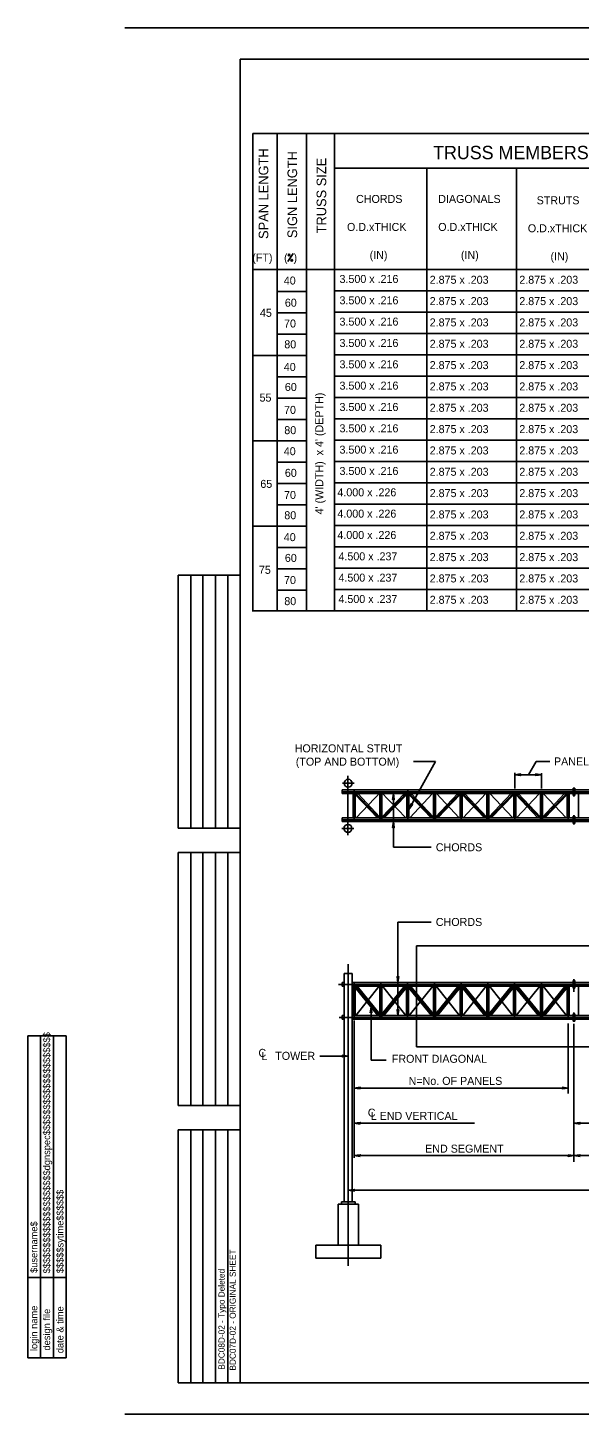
# Model space of a CAD drawing. Extents: x -3 to 26050223, y 0 to 12035012.
# Drawn here: x -3.03 to 14.2, y 0 to 43.33 of the extents above; entities that cross this region are included whole.
import ezdxf

# ---------------------------------------------------------------- set-up
doc = ezdxf.new("R2010")
doc.units = 0
for name, color, linetype in [('1', 7, 'Continuous'), ('2', 7, 'Continuous'), ('39', 7, 'Continuous')]:
    doc.layers.add(name, color=color, linetype=linetype)

msp = doc.modelspace()

# ---------------------------------------------------------------- linework, layer by layer
at = {"layer": '1'}
for p, q in [((68.892, 43.325), (0, 43.325)), ((3.6, 1.017), (3.6, 42.342)), ((4, 25.083), (4, 40.025)), ((4, 40.025), (17.775, 40.025)), ((4.758, 25.083), (4.758, 40)), ((5.675, 25.083), (5.675, 40)), ((6.55, 25.083), (6.55, 40)), ((6.55, 38.942), (17.775, 38.942)), ((9.433, 25.083), (9.433, 38.917)), ((12.233, 25.083), (12.233, 38.917)), ((3.979, 35.775), (20.692, 35.775)), ((6.55, 35.108), (20.692, 35.108)), ((4.758, 35.083), (5.675, 35.083)), ((4.758, 34.417), (5.675, 34.417)), ((6.55, 34.442), (20.692, 34.442)), ((4.758, 33.75), (5.675, 33.75)), ((6.55, 33.775), (20.692, 33.775)), ((3.98, 33.083), (5.677, 33.083)), ((6.55, 33.108), (20.692, 33.108)), ((4.758, 32.417), (5.675, 32.417)), ((4.758, 32.417), (5.617, 32.417)), ((6.55, 32.442), (20.692, 32.442)), ((4.758, 31.75), (5.675, 31.75)), ((6.55, 31.775), (20.692, 31.775)), ((4.758, 31.083), (5.675, 31.083)), ((6.55, 31.108), (20.758, 31.108)), ((3.979, 30.417), (5.675, 30.417)), ((6.55, 30.442), (20.758, 30.442)), ((4.758, 29.75), (5.675, 29.75)), ((6.55, 29.775), (20.758, 29.775)), ((4.758, 29.083), (5.675, 29.083)), ((6.55, 29.108), (20.758, 29.108)), ((4.758, 28.417), (5.675, 28.417)), ((6.55, 28.442), (20.758, 28.442)), ((3.989, 27.75), (5.675, 27.75)), ((6.55, 27.775), (20.758, 27.775)), ((4.758, 27.083), (5.675, 27.083)), ((6.55, 27.108), (20.758, 27.108)), ((6.55, 26.442), (20.758, 26.442)), ((1.667, 18.317), (1.667, 26.217)), ((1.667, 26.217), (3.6, 26.217)), ((2.067, 18.317), (2.067, 26.217)), ((2.433, 18.317), (2.433, 26.217)), ((2.833, 18.317), (2.833, 26.217)), ((3.217, 18.317), (3.217, 26.217)), ((4.758, 26.417), (5.675, 26.417)), ((4.758, 25.75), (5.675, 25.75)), ((6.55, 25.775), (20.758, 25.775)), ((3.979, 25.108), (20.758, 25.108)), ((9.708, 20.4), (8.875, 18.9)), ((9.017, 20.4), (9.708, 20.4)), ((12.85, 20.4), (12.617, 19.983)), ((12.85, 20.4), (13.283, 20.4)), ((6.967, 19.95), (6.967, 18.1)), ((12.183, 20.042), (12.183, 19.55)), ((12.183, 19.983), (13.017, 19.983)), ((13.017, 20.033), (13.017, 19.55)), ((6.792, 19.508), (6.792, 19.392)), ((6.792, 19.508), (28.308, 19.508)), ((6.8, 19.717), (7.167, 19.717)), ((14.008, 19.567), (14.008, 19.333)), ((14.008, 19.567), (14.058, 19.567)), ((14.033, 19.583), (14.033, 19.308)), ((14.058, 19.567), (14.058, 19.333)), ((6.792, 19.45), (28.325, 19.45)), ((6.792, 19.392), (28.308, 19.392)), ((7.133, 19.392), (7.133, 18.633)), ((7.167, 19.483), (7.167, 18.558)), ((7.167, 19.45), (8, 18.575)), ((7.2, 19.392), (7.2, 18.633)), ((7.2, 19.367), (7.892, 18.633)), ((7.225, 18.633), (8, 19.45)), ((7.275, 19.392), (7.967, 18.658)), ((7.967, 19.392), (7.967, 18.633)), ((8, 19.467), (8, 18.542)), ((8, 18.575), (8.842, 19.45)), ((8, 19.45), (8.783, 18.633)), ((8.033, 18.658), (8.733, 19.392)), ((8.033, 19.392), (8.033, 18.633)), ((8.108, 18.633), (8.808, 19.367)), ((8.392, 19.392), (8.392, 17.717)), ((8.808, 19.392), (8.808, 18.633)), ((8.842, 19.483), (8.842, 18.542)), ((8.842, 19.45), (9.675, 18.575)), ((8.875, 19.392), (8.875, 18.633)), ((8.875, 19.367), (9.567, 18.633)), ((8.9, 18.633), (9.617, 19.392)), ((8.95, 19.392), (9.642, 18.658)), ((9.642, 19.392), (9.642, 18.633)), ((9.675, 19.467), (9.675, 18.558)), ((9.675, 18.575), (10.508, 19.45)), ((9.708, 18.658), (10.4, 19.392)), ((9.708, 19.392), (9.708, 18.633)), ((9.733, 19.392), (10.45, 18.633)), ((9.783, 18.633), (10.475, 19.367)), ((10.475, 19.392), (10.475, 18.633)), ((10.508, 19.475), (10.508, 18.542)), ((10.508, 19.45), (11.342, 18.575)), ((10.542, 19.392), (10.542, 18.633)), ((10.542, 19.367), (11.233, 18.633)), ((10.567, 18.633), (11.283, 19.392)), ((10.617, 19.392), (11.308, 18.658)), ((11.308, 19.392), (11.308, 18.633)), ((11.342, 19.475), (11.342, 18.542)), ((11.342, 18.575), (12.183, 19.45)), ((11.375, 18.658), (12.075, 19.392)), ((11.375, 19.392), (11.375, 18.633)), ((11.4, 19.392), (12.125, 18.633)), ((11.45, 18.633), (12.15, 19.367)), ((12.15, 19.392), (12.15, 18.633)), ((12.183, 19.475), (12.183, 18.558)), ((12.183, 19.45), (13.017, 18.575)), ((12.217, 19.392), (12.217, 18.633)), ((12.217, 19.367), (12.908, 18.633)), ((12.242, 18.633), (12.958, 19.392)), ((12.292, 19.392), (12.983, 18.658)), ((12.983, 19.392), (12.983, 18.633)), ((13.017, 19.475), (13.017, 18.558)), ((13.017, 18.575), (13.85, 19.45)), ((13.05, 18.658), (13.742, 19.392)), ((13.05, 19.392), (13.05, 18.633)), ((13.075, 19.392), (13.792, 18.633)), ((13.125, 18.633), (13.817, 19.367)), ((13.817, 19.392), (13.817, 18.633)), ((13.817, 19.392), (13.817, 18.633)), ((13.85, 19.467), (13.85, 18.55)), ((13.883, 19.392), (13.883, 18.633)), ((13.883, 19.392), (13.883, 18.633)), ((14.008, 19.333), (14.058, 19.333)), ((14.175, 19.392), (14.175, 18.633)), ((14.175, 19.392), (14.175, 18.633)), ((6.792, 18.633), (6.792, 18.517)), ((6.792, 18.633), (28.308, 18.633)), ((14.008, 18.692), (14.008, 18.458)), ((14.008, 18.692), (14.058, 18.692)), ((14.033, 18.725), (14.033, 18.425)), ((14.058, 18.692), (14.058, 18.458)), ((3.6, 18.317), (1.667, 18.317)), ((6.783, 18.308), (7.15, 18.308)), ((6.792, 18.575), (28.325, 18.575)), ((6.792, 18.517), (28.308, 18.517)), ((14.008, 18.458), (14.058, 18.458)), ((1.667, 9.65), (1.667, 17.55)), ((1.667, 17.55), (3.6, 17.55)), ((2.067, 9.65), (2.067, 17.55)), ((2.433, 9.65), (2.433, 17.55)), ((2.833, 9.65), (2.833, 17.55)), ((3.217, 9.65), (3.217, 17.55)), ((8.392, 17.717), (9.567, 17.717)), ((8.533, 15.375), (8.533, 12.458)), ((8.533, 15.375), (9.567, 15.375)), ((9.108, 14.642), (26.075, 14.642)), ((9.108, 14.642), (9.108, 11.483)), ((6.983, 14.067), (6.983, 4.642)), ((6.675, 13.433), (28.308, 13.433)), ((6.792, 13.492), (6.858, 13.492)), ((6.792, 13.492), (6.792, 13.375)), ((7.108, 13.775), (6.858, 13.775)), ((6.858, 13.775), (6.858, 6.633)), ((7.108, 13.775), (7.108, 6.633)), ((7.108, 13.492), (27.992, 13.492)), ((7.167, 13.467), (7.167, 12.383)), ((8, 12.4), (7.167, 13.433)), ((8, 13.467), (8, 12.358)), ((8.833, 13.433), (8, 12.4)), ((8.833, 13.467), (8.833, 12.367)), ((9.675, 12.4), (8.833, 13.433)), ((9.675, 13.475), (9.675, 12.358)), ((10.508, 13.433), (9.675, 12.4)), ((10.508, 13.475), (10.508, 12.392)), ((11.342, 12.4), (10.508, 13.433)), ((11.342, 13.467), (11.342, 12.367)), ((12.175, 13.433), (11.342, 12.4)), ((12.175, 13.467), (12.175, 12.383)), ((13.017, 12.4), (12.175, 13.433)), ((13.017, 13.467), (13.017, 12.367)), ((13.85, 13.433), (13.017, 12.4)), ((13.85, 13.45), (13.85, 12.375)), ((14.008, 13.55), (14.008, 13.317)), ((14.008, 13.55), (14.058, 13.55)), ((14.033, 13.6), (14.033, 13.2)), ((14.058, 13.55), (14.058, 13.317)), ((6.792, 13.375), (6.858, 13.375)), ((7.108, 13.375), (27.992, 13.375)), ((7.133, 13.375), (7.133, 12.458)), ((7.2, 13.375), (7.2, 12.458)), ((7.908, 12.458), (7.2, 13.333)), ((7.95, 13.375), (7.217, 12.458)), ((7.967, 12.5), (7.258, 13.375)), ((7.967, 13.375), (7.967, 12.458)), ((8.033, 13.375), (8.033, 12.458)), ((8.742, 13.375), (8.033, 12.5)), ((8.783, 12.458), (8.05, 13.375)), ((8.8, 13.333), (8.092, 12.458)), ((8.8, 13.375), (8.8, 12.458)), ((8.867, 13.375), (8.867, 12.458)), ((9.583, 12.458), (8.867, 13.333)), ((9.625, 13.375), (8.883, 12.458)), ((9.642, 12.5), (8.925, 13.375)), ((9.642, 13.375), (9.642, 12.458)), ((9.708, 13.375), (9.708, 12.458)), ((10.417, 13.375), (9.708, 12.5)), ((10.458, 12.458), (9.725, 13.375)), ((10.475, 13.333), (9.767, 12.458)), ((10.475, 13.375), (10.475, 12.458)), ((10.542, 13.375), (10.542, 12.458)), ((11.25, 12.458), (10.542, 13.333)), ((11.292, 13.375), (10.558, 12.458)), ((11.308, 12.5), (10.6, 13.375)), ((11.308, 13.375), (11.308, 12.458)), ((11.375, 13.375), (11.375, 12.458)), ((12.083, 13.375), (11.375, 12.5)), ((12.125, 12.458), (11.392, 13.375)), ((12.142, 13.333), (11.433, 12.458)), ((12.142, 13.375), (12.142, 12.458)), ((12.208, 13.375), (12.208, 12.458)), ((12.925, 12.458), (12.208, 13.333)), ((12.967, 13.375), (12.225, 12.458)), ((12.983, 12.5), (12.267, 13.375)), ((12.983, 13.375), (12.983, 12.458)), ((13.05, 13.375), (13.05, 12.458)), ((13.758, 13.375), (13.05, 12.5)), ((13.8, 12.458), (13.067, 13.375)), ((13.817, 13.333), (13.108, 12.458)), ((13.817, 13.375), (13.817, 12.458)), ((13.817, 13.375), (13.817, 12.458)), ((13.883, 13.375), (13.883, 12.458)), ((13.883, 13.375), (13.883, 12.458)), ((14.008, 13.317), (14.058, 13.317)), ((14.175, 13.375), (14.175, 12.458)), ((7.692, 12.725), (7.692, 11.067)), ((6.7, 12.4), (28.3, 12.4)), ((6.792, 12.458), (6.792, 12.342)), ((6.792, 12.458), (6.858, 12.458)), ((6.792, 12.342), (6.858, 12.342)), ((7.108, 12.458), (27.992, 12.458)), ((7.108, 12.342), (27.992, 12.342)), ((7.167, 12.3), (7.167, 8.008)), ((13.85, 12.208), (13.85, 10.025)), ((14.008, 12.517), (14.008, 12.283)), ((14.008, 12.517), (14.058, 12.517)), ((14.008, 12.283), (14.058, 12.283)), ((14.033, 12.558), (14.033, 12.258)), ((14.033, 12.2), (14.033, 7.883)), ((14.058, 12.517), (14.058, 12.283)), ((-3.033, 1.767), (-3.033, 11.825)), ((-1.833, 11.825), (-3.033, 11.825)), ((-2.633, 1.767), (-2.633, 11.825)), ((-2.233, 1.767), (-2.233, 11.825)), ((-1.833, 1.767), (-1.833, 11.825)), ((9.108, 11.483), (26.075, 11.483)), ((6.092, 11.192), (6.983, 11.192)), ((6.225, 11.192), (6.983, 11.192)), ((7.692, 11.067), (8.167, 11.067)), ((7.167, 10.192), (13.85, 10.192)), ((3.6, 9.65), (1.667, 9.65)), ((1.667, 0.983), (1.667, 8.883)), ((1.667, 8.883), (3.6, 8.883)), ((2.067, 0.983), (2.067, 8.883)), ((2.433, 0.983), (2.433, 8.883)), ((2.833, 0.983), (2.833, 8.883)), ((3.217, 0.983), (3.217, 8.883)), ((7.167, 9.092), (10.925, 9.092)), ((14.033, 9.092), (16.275, 9.092)), ((6.983, 7), (28.117, 7)), ((7.3, 6.567), (6.667, 6.567)), ((6.667, 6.567), (6.667, 5.283)), ((7.192, 6.633), (6.775, 6.633)), ((6.775, 6.633), (6.775, 6.567)), ((7.192, 6.633), (7.192, 6.567)), ((7.3, 6.567), (7.3, 5.283)), ((8, 5.283), (5.967, 5.283)), ((5.967, 5.283), (5.967, 4.875)), ((8, 5.283), (8, 4.875)), ((8, 4.875), (5.967, 4.875)), ((-1.833, 4.275), (-3.033, 4.275)), ((-1.833, 1.767), (-3.033, 1.767)), ((3.6, 0.983), (1.667, 0.983)), ((3.6, 0.983), (68.183, 0.983)), ((68.892, 0), (0, 0))]:
    msp.add_line(p, q, dxfattribs=at)
msp.add_lwpolyline([(5.092, 36.017), (5.258, 36.267)], dxfattribs=at)
for points in [[(12.35, 19.983), (12.367, 19.958), (12.183, 19.983), (12.367, 20.008)], [(12.85, 19.983), (12.833, 20.008), (13.017, 19.983), (12.833, 19.958)], [(8.392, 19.225), (8.367, 19.208), (8.392, 19.392), (8.417, 19.208)], [(8.958, 19.05), (8.992, 19.05), (8.875, 18.9), (8.942, 19.075)], [(8.392, 18.35), (8.367, 18.333), (8.392, 18.517), (8.417, 18.333)], [(8.533, 13.658), (8.558, 13.675), (8.533, 13.492), (8.508, 13.675)], [(7.667, 12.542), (7.692, 12.725), (7.717, 12.542), (7.692, 12.558)], [(8.533, 12.625), (8.558, 12.642), (8.533, 12.458), (8.508, 12.642)], [(6.817, 11.192), (6.8, 11.217), (6.983, 11.192), (6.8, 11.167)], [(7.358, 10.167), (7.167, 10.192), (7.358, 10.217), (7.333, 10.192)], [(13.667, 10.217), (13.85, 10.192), (13.667, 10.167), (13.683, 10.192)], [(7.358, 9.067), (7.167, 9.092), (7.358, 9.117), (7.333, 9.092)], [(14.225, 9.067), (14.033, 9.092), (14.225, 9.117), (14.2, 9.092)], [(7.358, 8.058), (7.167, 8.083), (7.358, 8.108), (7.333, 8.083)], [(13.85, 8.108), (14.033, 8.083), (13.85, 8.058), (13.867, 8.083)], [(14.225, 8.058), (14.033, 8.083), (14.225, 8.108), (14.2, 8.083)]]:
    msp.add_lwpolyline(points, close=True, dxfattribs=at)
for centre, radius in [((5.133, 36.225), 0.025), ((5.217, 36.058), 0.025), ((6.978, 19.717), 0.125), ((6.97, 18.308), 0.125)]:
    msp.add_circle(centre, radius, dxfattribs=at)
msp.add_open_spline([(7.167, 8.083), (27.933, 8.083)], degree=1, dxfattribs=at)
at = {"layer": '39'}
msp.add_line((3.6, 42.342), (68.183, 42.342), dxfattribs=at)
for points in [[(12.35, 19.983), (12.367, 19.958), (12.183, 19.983), (12.367, 20.008)], [(7.15, 7), (7.167, 6.975), (6.983, 7), (7.167, 7.025)]]:
    msp.add_lwpolyline(points, close=True, dxfattribs=at)

# ---------------------------------------------------------------- texts
at = {"layer": '1'}
for s, height, p in [('SPAN LENGTH', 0.3, (4.483, 36.725)), ('SIGN LENGTH', 0.3, (5.383, 36.75)), ('TRUSS SIZE', 0.3, (6.292, 36.9)), ("4' (WIDTH)  x 4' (DEPTH) ", 0.25, (6.2, 28.117)), ('$$$$$$$$$$$$$$$$$$$$dgnspec$$$$$$$$$$$$$$$$$$$$', 0.21665, (-2.333, 4.4)), ('$$$$$sytime$$$$$$', 0.21665, (-1.917, 4.408)), ('$username$', 0.2167, (-2.733, 4.417)), ('BDC07D-02 - ORIGINAL SHEET', 0.19265, (3.467, 1.367)), ('BDC08D-02 - Typo Deleted', 0.19265, (3.118, 1.394)), ('login name', 0.2167, (-2.733, 1.975)), ('design file', 0.21665, (-2.333, 1.992)), ('date & time', 0.21665, (-1.917, 1.908))]:
    msp.add_text(s, height=height, rotation=90, dxfattribs=at).set_placement(p)
for s, height, p in [('TRUSS MEMBERS', 0.41665, (9.633, 39.217)), ('CHORDS', 0.25, (7.225, 37.85)), ('DIAGONALS', 0.25, (9.792, 37.85)), ('STRUTS', 0.25, (12.867, 37.808)), ('O.D.xTHICK', 0.25, (6.942, 36.975)), ('O.D.xTHICK', 0.25, (9.792, 36.975)), ('O.D.xTHICK', 0.25, (12.592, 36.933)), ('(FT)', 0.25, (3.983, 36.017)), ('(  )', 0.25, (4.975, 36.017)), ('(IN)', 0.25, (7.65, 36.1)), ('(IN)', 0.25, (10.5, 36.1)), ('(IN)', 0.25, (13.3, 36.058)), ('40', 0.25, (4.967, 35.3)), ('3.500 x .216', 0.25, (6.708, 35.35)), ('2.875 x .203', 0.25, (9.525, 35.325)), ('2.875 x .203', 0.25, (12.325, 35.325)), ('60', 0.25, (5, 34.608)), ('3.500 x .216', 0.25, (6.708, 34.683)), ('2.875 x .203', 0.25, (9.525, 34.658)), ('2.875 x .203', 0.25, (12.325, 34.658)), ('45', 0.25, (4.221, 34.292)), ('3.500 x .216', 0.25, (6.708, 34.017)), ('2.875 x .203', 0.25, (9.525, 33.992)), ('2.875 x .203', 0.25, (12.325, 33.992)), ('70', 0.25, (4.975, 33.958)), ('80', 0.25, (4.983, 33.308)), ('3.500 x .216', 0.25, (6.708, 33.35)), ('2.875 x .203', 0.25, (9.525, 33.325)), ('2.875 x .203', 0.25, (12.325, 33.325)), ('3.500 x .216', 0.25, (6.708, 32.683)), ('40', 0.25, (4.967, 32.6)), ('2.875 x .203', 0.25, (9.525, 32.658)), ('2.875 x .203', 0.25, (12.325, 32.658)), ('60', 0.25, (5, 31.975)), ('3.500 x .216', 0.25, (6.708, 32.017)), ('2.875 x .203', 0.25, (9.525, 31.992)), ('2.875 x .203', 0.25, (12.325, 31.992)), ('55', 0.25, (4.209, 31.642)), ('70', 0.25, (4.975, 31.258)), ('3.500 x .216', 0.25, (6.708, 31.35)), ('2.875 x .203', 0.25, (9.525, 31.325)), ('2.875 x .203', 0.25, (12.325, 31.325)), ('80', 0.25, (4.983, 30.625)), ('3.500 x .216', 0.25, (6.708, 30.683)), ('2.875 x .203', 0.25, (9.525, 30.658)), ('2.875 x .203', 0.25, (12.325, 30.658)), ('40', 0.25, (4.967, 29.967)), ('3.500 x .216', 0.25, (6.708, 30.017)), ('2.875 x .203', 0.25, (9.525, 29.992)), ('2.875 x .203', 0.25, (12.325, 29.992)), ('60', 0.25, (5, 29.292)), ('3.500 x .216', 0.25, (6.708, 29.35)), ('2.875 x .203', 0.25, (9.525, 29.325)), ('2.875 x .203', 0.25, (12.325, 29.325)), ('65', 0.25, (4.234, 28.947)), ('70', 0.25, (4.975, 28.6)), ('4.000 x .226', 0.25, (6.642, 28.683)), ('2.875 x .203', 0.25, (9.525, 28.658)), ('2.875 x .203', 0.25, (12.325, 28.658)), ('80', 0.25, (4.983, 27.967)), ('4.000 x .226', 0.25, (6.642, 28.017)), ('2.875 x .203', 0.25, (9.525, 27.992)), ('2.875 x .203', 0.25, (12.325, 27.992)), ('40', 0.25, (4.967, 27.283)), ('4.000 x .226', 0.25, (6.642, 27.35)), ('2.875 x .203', 0.25, (9.525, 27.325)), ('2.875 x .203', 0.25, (12.325, 27.325)), ('60', 0.25, (5, 26.633)), ('4.500 x .237', 0.25, (6.675, 26.683)), ('2.875 x .203', 0.25, (9.525, 26.658)), ('2.875 x .203', 0.25, (12.325, 26.658)), ('75', 0.25, (4.189, 26.261)), ('70', 0.25, (4.975, 25.942)), ('4.500 x .237', 0.25, (6.675, 26.017)), ('2.875 x .203', 0.25, (9.525, 25.992)), ('2.875 x .203', 0.25, (12.325, 25.992)), ('4.500 x .237', 0.25, (6.675, 25.35)), ('2.875 x .203', 0.25, (9.525, 25.325)), ('2.875 x .203', 0.25, (12.325, 25.325)), ('80', 0.25, (4.983, 25.283)), ('HORIZONTAL STRUT', 0.25, (5.308, 20.683)), ('(TOP AND BOTTOM)', 0.25, (5.342, 20.267)), ('C', 0.25, (7.592, 9.3)), ('L END VERTICAL ', 0.25, (7.683, 9.2)), ('END SEGMENT', 0.25, (9.383, 8.175))]:
    msp.add_text(s, height=height, dxfattribs=at).set_placement(p)
at = {"layer": '2'}
for s, p in [('PANEL WIDTH', (13.408, 20.275)), ('CHORDS', (9.717, 17.592)), ('CHORDS', (9.717, 15.258)), ('C', (4.175, 11.167)), ('L', (4.267, 11.067)), ('TOWER', (4.7, 11.075)), ('FRONT DIAGONAL', (8.342, 10.983)), ('N=No. OF PANELS', (8.867, 10.292))]:
    msp.add_text(s, height=0.25, dxfattribs=at).set_placement(p)

doc.saveas('drawing.dxf')
